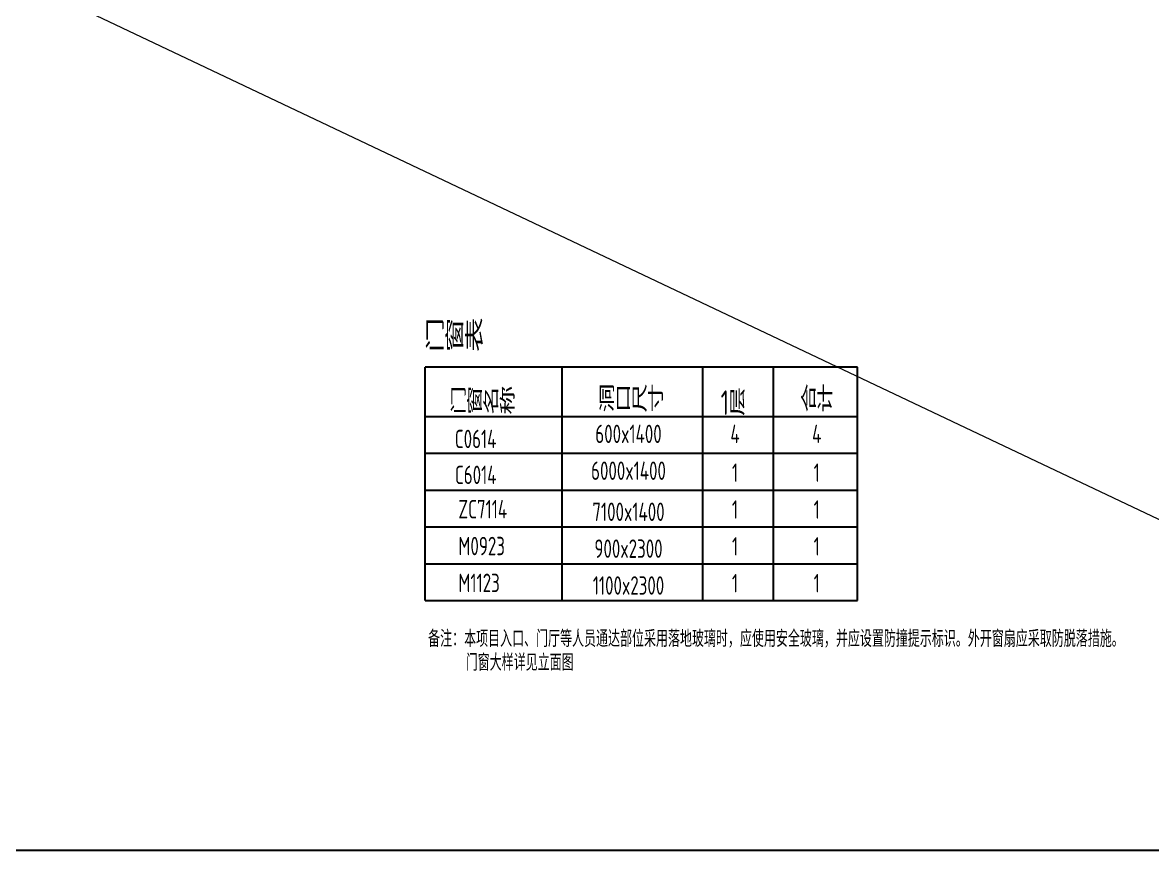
# Model space of a CAD drawing. Extents: x -4210259 to 293730, y -7499 to 868879.
# Drawn here: x -2303760 to -2289041, y 539810 to 550594 of the extents above; entities that cross this region are included whole.
import ezdxf
from ezdxf.enums import TextEntityAlignment as Align

# ---------------------------------------------------------------- set-up
doc = ezdxf.new("R2010")
doc.units = 0
doc.header["$LTSCALE"] = 1000
doc.header["$MEASUREMENT"] = 0
for name, color, linetype in [('A-CURTAIN', 134, 'Continuous'), ('A-LIN-V', 9, 'Continuous'), ('A-TEXT', 61, 'Continuous'), ('DIM_SYMB', 3, 'Continuous')]:
    doc.layers.add(name, color=color, linetype=linetype)
doc.layers.add('A-WALL-HATCH', color=8, linetype='Continuous', lineweight=13)
doc.styles.add('EXPO2012', font='@TSSDENG', dxfattribs={"width": 0.7, "bigfont": '@TSSDCHN'})
doc.styles.get("Standard").update_dxf_attribs({"font": 'gbenor.shx', "bigfont": 'gbcbig.shx'})

msp = doc.modelspace()

# ---------------------------------------------------------------- linework, layer by layer
at = {"layer": 'A-CURTAIN'}
for p, q in [((-2298513.6, 543063.4), (-2298513.6, 546103.4)), ((-2292884.4, 546103.4), (-2298513.6, 546103.4)), ((-2296731, 543063.4), (-2296731, 546103.4)), ((-2294899.2, 543063.4), (-2294899.2, 546103.4)), ((-2293979.2, 543063.4), (-2293979.2, 546103.4)), ((-2292884.4, 543063.4), (-2292884.4, 546103.4)), ((-2298513.6, 545463.4), (-2292884.4, 545463.4)), ((-2298513.6, 544983.4), (-2292884.4, 544983.4)), ((-2298513.6, 544503.4), (-2292884.4, 544503.4)), ((-2298513.6, 544023.4), (-2292884.4, 544023.4)), ((-2298513.6, 543543.4), (-2292884.4, 543543.4)), ((-2298513.6, 543063.4), (-2292884.4, 543063.4))]:
    msp.add_line(p, q, dxfattribs=at)
at = {"layer": 'A-LIN-V'}
msp.add_lwpolyline([(-2327650, 562470), (-2279870, 562470), (-2279870, 539810), (-2327650, 539810)], close=True, dxfattribs=at)
at = {"layer": 'A-WALL-HATCH'}
msp.add_line((-2279870, 539810), (-2327650, 562470), dxfattribs=at)

# ---------------------------------------------------------------- texts
at = {"layer": 'A-TEXT', "style": 'EXPO2012', "width": 0.7}
for s, p in [('门窗名称', (-2297766, 545659.3)), ('洞口尺寸', (-2295832.6, 545687.6)), ('1层', (-2294505.4, 545643.2)), ('合计', (-2293416.2, 545688.1))]:
    msp.add_text(s, height=320, dxfattribs=at).set_placement(p, align=Align.MIDDLE_CENTER)
at = {"layer": 'A-TEXT', "color": 2, "ltscale": 100, "style": 'EXPO2012', "width": 0.7}
for s, p in [('600x1400', (-2295866.5, 545236.3)), ('4', (-2294478.7, 545236.3)), ('4', (-2293414, 545236.3)), ('6000x1400', (-2295866.5, 544756.3)), ('1', (-2294478.7, 544730.7)), ('1', (-2293414, 544730.7)), ('7100x1400', (-2295866.5, 544221.1)), ('1', (-2294478.7, 544250.7)), ('1', (-2293414, 544250.7)), ('1', (-2294478.7, 543770.7)), ('1', (-2293414, 543770.7)), ('900x2300', (-2295866.5, 543741.1)), ('1100x2300', (-2295866.5, 543261.1)), ('1', (-2294478.7, 543290.7)), ('1', (-2293414, 543290.7))]:
    msp.add_text(s, height=240, dxfattribs=at).set_placement(p, align=Align.MIDDLE_CENTER)
at = {"layer": 'A-TEXT', "ltscale": 100, "style": 'EXPO2012', "width": 0.7}
for s, p in [('C0614', (-2298128.8, 545050.2)), ('C6014', (-2298127.8, 544582.2)), ('ZC7114', (-2298082.3, 544135.1)), ('M0923', (-2298082.3, 543655.1)), ('M1123', (-2298082.3, 543175.1))]:
    msp.add_text(s, height=240, dxfattribs=at).set_placement(p)
at = {"layer": 'A-TEXT', "ltscale": 100, "insert": (-2298135.4, 546506.2), "char_height": 384, "width": 11520, "attachment_point": 5, "style": 'EXPO2012'}
msp.add_mtext('门窗表', dxfattribs=at)
at = {"layer": 'DIM_SYMB', "color": 7}
for s, height, p in [('备注：本项目入口、门厅等人员通达部位采用落地玻璃时，应使用安全玻璃，并应设置防撞提示标识。外开窗扇应采取防脱落措施。', 217.021, (-2298477.1, 542459.5)), ('门窗大样详见立面图', 217.02, (-2297987.1, 542149.5))]:
    msp.add_text(s, height=height, dxfattribs=at).set_placement(p)

doc.saveas('drawing.dxf')
